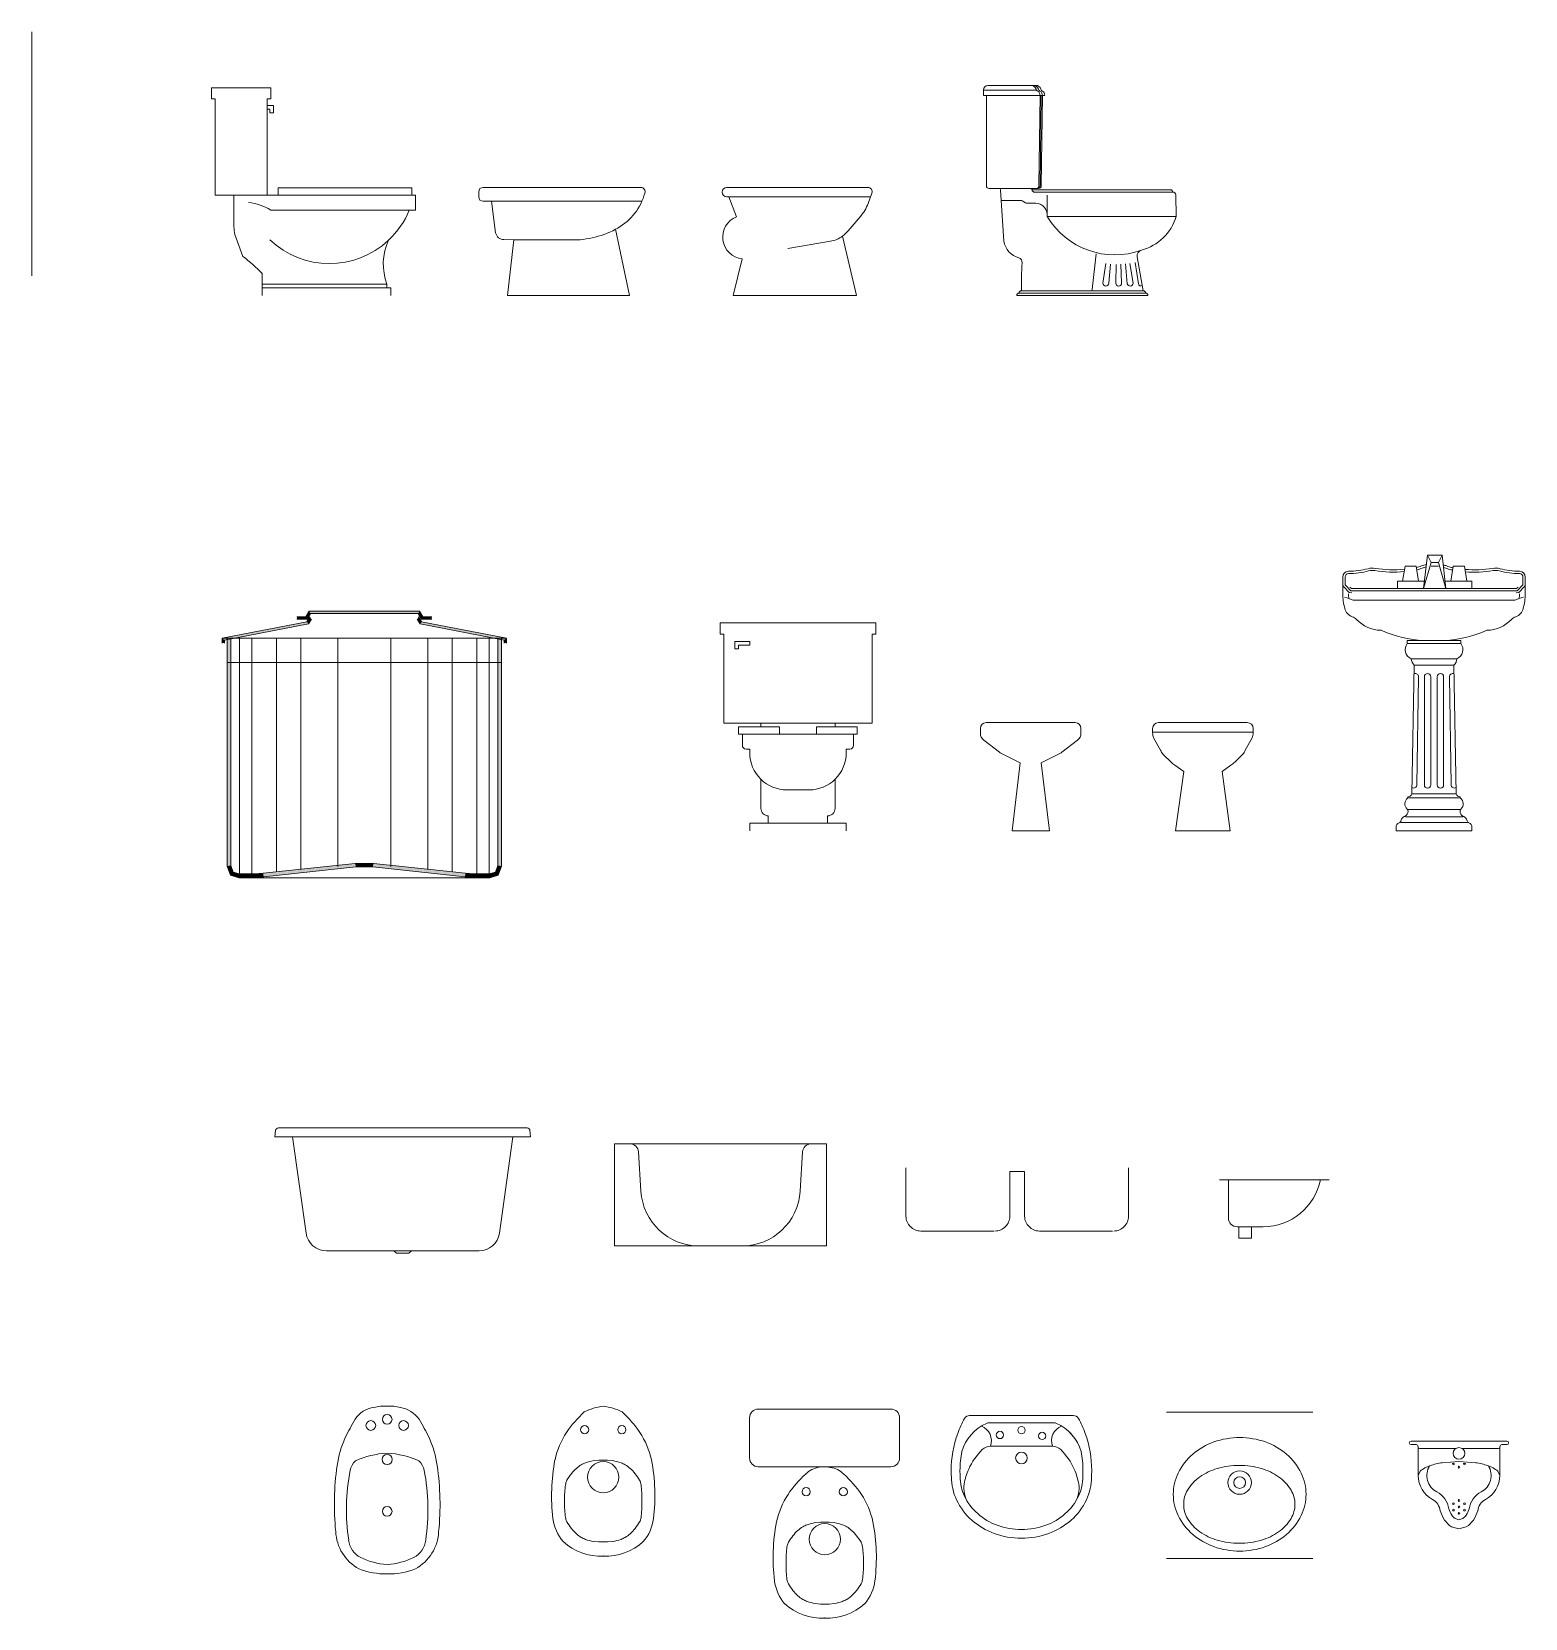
# Model space of a CAD drawing. Extents: x 233 to 569, y -241 to -74.
# Drawn here: x 548.49 to 553.6, y -181.08 to -175.65 of the extents above; entities that cross this region are included whole.
import ezdxf

# ---------------------------------------------------------------- set-up
doc = ezdxf.new("R2010")
doc.units = 0
doc.header["$MEASUREMENT"] = 0
doc.linetypes.add('HIDDEN', pattern=[0.375, 0.25, -0.125])
doc.layers.add('AUXILIAR', color=8, linetype='CONTINUOUS', lineweight=9)

msp = doc.modelspace()

# ---------------------------------------------------------------- linework, layer by layer
at = {"layer": 'AUXILIAR'}
for p, q in [((548.4892, -175.6502), (548.4892, -176.4852)), ((549.1042, -175.8796), (549.1042, -175.8422)), ((549.1042, -175.8422), (549.308, -175.8422)), ((549.308, -175.8422), (549.308, -175.8796)), ((551.763, -175.8339), (551.9267, -175.8339)), ((549.117, -175.8796), (549.1042, -175.8796)), ((549.117, -176.2094), (549.117, -175.8796)), ((549.308, -175.8796), (549.2952, -175.8796)), ((549.2952, -175.8796), (549.2952, -176.2094)), ((551.748, -175.8669), (551.748, -175.8489)), ((551.748, -175.8499), (551.9298, -175.8499)), ((551.75, -175.8689), (551.758, -175.8689)), ((551.758, -175.8689), (551.9498, -175.8689)), ((551.758, -176.1769), (551.758, -175.8689)), ((551.9381, -176.177), (551.942, -175.8689)), ((551.9421, -176.177), (551.946, -175.8689)), ((551.9461, -176.177), (551.95, -175.869)), ((551.9498, -175.8689), (551.958, -175.8689)), ((549.181, -176.2094), (549.117, -176.2094)), ((549.2952, -176.2094), (549.181, -176.2094)), ((549.181, -176.318), (549.181, -176.2094)), ((549.2952, -176.2094), (549.3334, -176.2094)), ((549.3334, -176.2094), (549.3334, -176.1848)), ((549.3334, -176.1848), (549.7904, -176.1848)), ((549.7904, -176.1848), (549.7904, -176.2094)), ((549.7904, -176.2094), (549.8031, -176.2094)), ((549.8031, -176.2094), (549.8031, -176.2605)), ((550.0197, -176.2156), (550.0197, -176.1979)), ((550.0347, -176.1829), (550.5743, -176.1829)), ((551.3518, -176.1829), (550.8698, -176.1829)), ((550.8698, -176.2156), (550.8766, -176.2156)), ((550.8766, -176.2156), (551.3612, -176.2156)), ((550.8766, -176.2156), (550.9023, -176.2835)), ((551.3529, -176.2379), (551.3659, -176.2031)), ((551.768, -176.1869), (551.9361, -176.1869)), ((551.8064, -176.1922), (551.818, -176.3669)), ((551.9105, -176.1873), (551.915, -176.1905)), ((551.9206, -176.1989), (551.9137, -176.1941)), ((551.9162, -176.1909), (552.3883, -176.1909)), ((551.9206, -176.1989), (552.3963, -176.1989)), ((551.9664, -176.2829), (551.9664, -176.2095)), ((552.408, -176.2829), (552.4063, -176.2087)), ((549.8031, -176.2605), (549.7821, -176.2605)), ((550.0637, -176.2306), (550.0347, -176.2306)), ((550.0637, -176.2306), (550.5782, -176.2306)), ((550.0773, -176.3386), (550.0637, -176.2306)), ((551.8087, -176.2278), (551.8758, -176.2278)), ((551.8808, -176.2291), (551.8923, -176.2358)), ((551.8974, -176.2371), (551.9278, -176.2371)), ((550.4879, -176.3265), (550.5361, -176.5529)), ((551.2849, -176.3314), (551.3261, -176.2833)), ((551.9664, -176.2829), (552.408, -176.2829)), ((549.2119, -176.4191), (549.1842, -176.3442)), ((550.1398, -176.362), (550.106, -176.3619)), ((550.1187, -176.5529), (550.1398, -176.362)), ((550.324, -176.3625), (550.1398, -176.362)), ((551.0787, -176.3921), (551.2237, -176.3673)), ((551.3135, -176.5529), (551.2654, -176.3499)), ((550.9222, -176.4277), (550.8909, -176.5529)), ((552.1204, -176.5324), (552.1337, -176.4101)), ((552.2671, -176.4397), (552.2785, -176.5136)), ((552.2953, -176.5369), (552.2746, -176.4206)), ((549.2784, -176.5529), (549.2784, -176.4778)), ((552.1571, -176.5109), (552.1673, -176.4434)), ((552.1771, -176.5109), (552.1831, -176.4453)), ((552.2011, -176.5109), (552.2023, -176.4464)), ((552.2211, -176.5109), (552.2184, -176.4462)), ((552.2406, -176.5126), (552.2339, -176.4451)), ((552.2602, -176.5108), (552.2495, -176.4431)), ((549.7056, -176.5146), (549.7056, -176.5273)), ((549.7056, -176.5273), (549.7183, -176.5273)), ((549.7183, -176.5273), (549.7183, -176.5529)), ((551.87, -176.5449), (552.3033, -176.5449)), ((551.878, -176.5369), (552.0807, -176.5369)), ((552.0807, -176.5369), (552.1155, -176.5369)), ((552.1155, -176.5369), (552.2953, -176.5369)), ((550.5361, -176.5529), (550.1187, -176.5529)), ((550.8909, -176.5529), (551.3135, -176.5529)), ((551.862, -176.5529), (552.3113, -176.5529)), ((552.9783, -177.542), (552.9783, -177.517)), ((552.9863, -177.542), (552.9863, -177.517)), ((553.5953, -177.542), (553.5953, -177.517)), ((553.6033, -177.542), (553.6033, -177.517)), ((552.9783, -177.5746), (552.9783, -177.541)), ((553, -177.5696), (552.9809, -177.5487)), ((553.0059, -177.5642), (552.9868, -177.5433)), ((553, -177.5696), (553.0095, -177.5712)), ((553.0081, -177.5562), (553.0027, -177.5513)), ((553.2908, -177.5642), (553.0059, -177.5642)), ((553.2908, -177.5562), (553.0081, -177.5562)), ((553.2908, -177.5562), (553.5735, -177.5562)), ((553.2908, -177.5642), (553.5757, -177.5642)), ((553.5816, -177.5696), (553.5721, -177.5712)), ((553.5735, -177.5562), (553.5788, -177.5513)), ((553.5757, -177.5642), (553.5948, -177.5433)), ((553.5816, -177.5696), (553.6007, -177.5487)), ((553.6033, -177.5746), (553.6033, -177.541)), ((549.4274, -177.6526), (549.4389, -177.6335)), ((549.4389, -177.6335), (549.628, -177.6335)), ((549.8172, -177.6335), (549.628, -177.6335)), ((549.8286, -177.6526), (549.8172, -177.6335)), ((553.2908, -177.5962), (553.0138, -177.5962)), ((553.2908, -177.5962), (553.5677, -177.5962)), ((549.1412, -177.7258), (549.4317, -177.6697)), ((549.1496, -177.7327), (549.437, -177.6772)), ((549.4274, -177.6526), (549.3972, -177.6526)), ((549.4321, -177.661), (549.3972, -177.661)), ((549.4317, -177.6697), (549.442, -177.6526)), ((549.4321, -177.661), (549.4436, -177.6419)), ((549.437, -177.6772), (549.4467, -177.661)), ((549.4436, -177.6419), (549.628, -177.6419)), ((549.8124, -177.6419), (549.628, -177.6419)), ((549.819, -177.6772), (549.8093, -177.661)), ((549.8239, -177.661), (549.8124, -177.6419)), ((549.8243, -177.6697), (549.8141, -177.6526)), ((550.1064, -177.7327), (549.819, -177.6772)), ((549.8239, -177.661), (549.8588, -177.661)), ((550.1148, -177.7258), (549.8243, -177.6697)), ((549.8286, -177.6526), (549.8588, -177.6526)), ((549.1412, -177.7258), (549.628, -177.7258)), ((549.1412, -177.7258), (549.1412, -177.7428)), ((549.1496, -177.7327), (549.1496, -177.7428)), ((549.158, -177.7258), (549.158, -178.5062)), ((549.1706, -177.7258), (549.1706, -178.5038)), ((549.2011, -177.7258), (549.2011, -178.5332)), ((549.243, -177.7258), (549.243, -178.5332)), ((549.3269, -177.7258), (549.3269, -178.5257)), ((549.4109, -177.7258), (549.4109, -178.5166)), ((549.5368, -177.7258), (549.5368, -178.5079)), ((550.1148, -177.7258), (549.628, -177.7258)), ((549.7193, -177.7258), (549.7193, -178.5079)), ((549.8452, -177.7258), (549.8452, -178.5166)), ((549.9291, -177.7258), (549.9291, -178.5257)), ((550.013, -177.7258), (550.013, -178.5332)), ((550.055, -177.7258), (550.055, -178.5332)), ((550.0854, -177.7258), (550.0854, -178.5038)), ((550.098, -177.7258), (550.098, -178.5062)), ((550.1064, -177.7327), (550.1064, -177.7428)), ((550.1148, -177.7258), (550.1148, -177.7428)), ((553.1994, -177.7337), (553.1994, -177.7444)), ((553.1994, -177.7337), (553.2908, -177.7337)), ((553.3821, -177.7337), (553.2908, -177.7337)), ((553.3821, -177.7337), (553.3821, -177.7444)), ((553.1994, -177.7444), (553.3821, -177.7444)), ((553.2128, -177.7964), (553.3688, -177.7964)), ((549.158, -177.8097), (550.098, -177.8097)), ((553.2232, -177.8184), (553.2148, -178.259)), ((553.2303, -177.8184), (553.2232, -177.8184)), ((553.2303, -177.8184), (553.3583, -177.8184)), ((553.3583, -177.8184), (553.3668, -178.259)), ((553.2376, -177.8581), (553.2322, -178.2281)), ((553.2578, -177.858), (553.2578, -178.228)), ((553.2798, -177.858), (553.2798, -178.228)), ((553.3018, -177.858), (553.3018, -178.228)), ((553.3238, -177.858), (553.3238, -178.228)), ((553.344, -177.8581), (553.3494, -178.2281)), ((551.7376, -178.035), (551.7376, -178.0513)), ((552.0618, -178.015), (551.7576, -178.015)), ((552.0818, -178.0513), (552.0818, -178.035)), ((552.3273, -178.035), (552.3273, -178.0497)), ((552.3273, -178.0477), (552.6715, -178.0477)), ((552.3305, -178.0673), (552.3543, -178.1089)), ((552.6515, -178.015), (552.3473, -178.015)), ((552.6445, -178.1089), (552.6683, -178.0673)), ((552.6715, -178.0497), (552.6715, -178.035)), ((551.7492, -178.075), (551.8027, -178.1166)), ((551.8077, -178.1197), (551.8741, -178.1532)), ((551.9453, -178.1532), (552.0118, -178.1197)), ((552.0167, -178.1166), (552.0702, -178.075)), ((551.8741, -178.1532), (551.8458, -178.385)), ((551.9736, -178.385), (551.9453, -178.1532)), ((552.3634, -178.1242), (552.3905, -178.1499)), ((552.4034, -178.1605), (552.4338, -178.1827)), ((552.565, -178.1827), (552.5954, -178.1605)), ((552.6083, -178.1499), (552.6354, -178.1242)), ((552.4338, -178.1827), (552.4055, -178.385)), ((552.5933, -178.385), (552.565, -178.1827)), ((553.2008, -178.273), (553.2008, -178.2695)), ((553.2008, -178.273), (553.2908, -178.273)), ((553.2148, -178.259), (553.2908, -178.259)), ((553.3668, -178.259), (553.2908, -178.259)), ((553.3808, -178.273), (553.2908, -178.273)), ((553.3808, -178.273), (553.3808, -178.2695)), ((553.1926, -178.337), (553.2908, -178.337)), ((553.2001, -178.313), (553.2908, -178.313)), ((553.3814, -178.313), (553.2908, -178.313)), ((553.3889, -178.337), (553.2908, -178.337)), ((551.8458, -178.385), (551.9736, -178.385)), ((552.4055, -178.385), (552.5933, -178.385)), ((553.1608, -178.373), (553.1608, -178.383)), ((553.1628, -178.385), (553.2908, -178.385)), ((553.1768, -178.357), (553.2908, -178.357)), ((553.4048, -178.357), (553.2908, -178.357)), ((553.4188, -178.385), (553.2908, -178.385)), ((553.4208, -178.373), (553.4208, -178.383)), ((549.5967, -178.4967), (549.2813, -178.5306)), ((549.5967, -178.4967), (549.628, -178.4967)), ((549.6593, -178.4967), (549.628, -178.4967)), ((549.6593, -178.4967), (549.9747, -178.5306)), ((549.158, -178.5062), (549.1697, -178.5368)), ((549.1697, -178.5368), (549.198, -178.5458)), ((549.1706, -178.5038), (549.1793, -178.5266)), ((549.1793, -178.5266), (549.2, -178.5332)), ((549.198, -178.5458), (549.2527, -178.5458)), ((549.198, -178.5458), (550.058, -178.5458)), ((549.2, -178.5332), (549.2527, -178.5332)), ((549.2813, -178.5306), (549.2527, -178.5332)), ((549.2527, -178.5458), (549.2836, -178.5429)), ((549.5991, -178.5091), (549.2836, -178.5429)), ((549.3269, -178.5348), (549.3269, -178.535)), ((549.4109, -178.5191), (549.4109, -178.5193)), ((549.628, -178.5091), (549.5991, -178.5091)), ((549.628, -178.5091), (549.657, -178.5091)), ((549.657, -178.5091), (549.9724, -178.5429)), ((549.8452, -178.5191), (549.8452, -178.5193)), ((549.9291, -178.5348), (549.9291, -178.535)), ((550.0033, -178.5458), (549.9724, -178.5429)), ((549.9747, -178.5306), (550.0033, -178.5332)), ((550.056, -178.5332), (550.0033, -178.5332)), ((550.058, -178.5458), (550.0033, -178.5458)), ((550.0767, -178.5266), (550.056, -178.5332)), ((550.0863, -178.5368), (550.058, -178.5458)), ((550.0854, -178.5038), (550.0767, -178.5266)), ((550.098, -178.5062), (550.0863, -178.5368)), ((549.3221, -179.4326), (549.3239, -179.4117)), ((549.7596, -179.4026), (549.3339, -179.4026)), ((549.7596, -179.4026), (550.1853, -179.4026)), ((550.1971, -179.4326), (550.1953, -179.4117)), ((549.3221, -179.4326), (550.1971, -179.4326)), ((549.3824, -179.4326), (549.4287, -179.7623)), ((550.1368, -179.4326), (550.0904, -179.7623)), ((550.537, -179.4565), (550.4852, -179.4565)), ((550.4852, -179.8065), (550.4852, -179.4565)), ((550.4852, -179.4565), (551.2102, -179.4565)), ((551.2102, -179.4565), (551.1585, -179.4565)), ((551.2102, -179.4565), (551.2102, -179.8065)), ((550.5669, -179.4847), (550.5751, -179.6186)), ((551.1285, -179.4847), (551.1204, -179.6186)), ((552.5567, -179.5796), (552.5867, -179.5796)), ((552.9017, -179.5796), (552.5867, -179.5796)), ((552.5867, -179.5796), (552.5867, -179.7109)), ((552.9017, -179.5796), (552.9317, -179.5796)), ((552.6167, -179.7409), (552.622, -179.7409)), ((552.622, -179.7409), (552.666, -179.7409)), ((552.622, -179.7409), (552.622, -179.7796)), ((552.666, -179.7796), (552.666, -179.7409)), ((552.666, -179.7409), (552.7055, -179.7409)), ((551.2102, -179.8065), (550.4852, -179.8065)), ((550.9208, -179.8065), (550.7747, -179.8065)), ((552.622, -179.7796), (552.666, -179.7796)), ((549.7596, -179.8226), (549.4981, -179.8226)), ((549.7296, -179.8226), (549.7386, -179.8316)), ((549.7296, -179.8226), (549.7896, -179.8226)), ((549.7386, -179.8316), (549.7806, -179.8316)), ((549.7596, -179.8226), (550.0211, -179.8226)), ((549.7896, -179.8226), (549.7806, -179.8316)), ((550.947, -180.3945), (550.947, -180.5321)), ((551.4308, -180.3645), (550.977, -180.3645)), ((551.4608, -180.5321), (551.4608, -180.3945)), ((552.0557, -180.3867), (551.7007, -180.3867)), ((552.0557, -180.3867), (552.0557, -180.3867)), ((552.3753, -180.3757), (552.8754, -180.3757)), ((551.7685, -180.4117), (551.8782, -180.4117)), ((551.988, -180.4117), (551.8782, -180.4117)), ((551.7721, -180.4917), (551.8782, -180.4917)), ((551.9843, -180.4917), (551.8782, -180.4917)), ((553.2122, -180.4745), (553.5402, -180.4745)), ((553.2292, -180.4865), (553.2122, -180.4865)), ((553.2362, -180.5921), (553.2362, -180.4935)), ((553.2412, -180.4995), (553.3656, -180.4995)), ((553.5112, -180.4995), (553.3869, -180.4995)), ((553.5162, -180.4935), (553.5162, -180.5921)), ((553.5402, -180.4865), (553.5232, -180.4865)), ((550.4313, -180.5398), (550.4134, -180.5411)), ((550.4313, -180.5398), (550.4461, -180.5398)), ((550.461, -180.5398), (550.4462, -180.5398)), ((550.461, -180.5398), (550.4789, -180.5411)), ((550.977, -180.5621), (551.1977, -180.5621)), ((551.1977, -180.5621), (551.1858, -180.5641)), ((551.1977, -180.5621), (551.2113, -180.5621)), ((551.2234, -180.5642), (551.2113, -180.5621)), ((551.2113, -180.5621), (551.4308, -180.5621)), ((553.3189, -180.5485), (553.3762, -180.5445)), ((553.4336, -180.5485), (553.3762, -180.5445)), ((553.2362, -180.5921), (553.2432, -180.5774)), ((553.5162, -180.5921), (553.5093, -180.5774)), ((551.1897, -180.7521), (551.1719, -180.7534)), ((551.1897, -180.7521), (551.2045, -180.7521)), ((551.2194, -180.7521), (551.2046, -180.7521)), ((551.2194, -180.7521), (551.2373, -180.7534)), ((553.3762, -180.7745), (553.3511, -180.7674)), ((553.3762, -180.7433), (553.3636, -180.7398)), ((553.3762, -180.7433), (553.3889, -180.7398)), ((553.4014, -180.7674), (553.3762, -180.7745)), ((553.3762, -180.7745), (553.3762, -180.7745)), ((550.4313, -180.8196), (550.4134, -180.8184)), ((550.4313, -180.8196), (550.4461, -180.8196)), ((550.461, -180.8196), (550.4462, -180.8196)), ((550.461, -180.8196), (550.4789, -180.8184)), ((552.3753, -180.8757), (552.8754, -180.8757)), ((549.6097, -180.9116), (549.6097, -180.9116)), ((551.1897, -181.032), (551.1719, -181.0307)), ((551.1897, -181.032), (551.2045, -181.032)), ((551.2194, -181.032), (551.2046, -181.032)), ((551.2194, -181.032), (551.2373, -181.0307))]:
    msp.add_line(p, q, dxfattribs=at)
at = {"layer": 'AUXILIAR', "linetype": 'ByBlock'}
for p, q in [((549.2952, -175.9023), (549.3168, -175.9023)), ((549.3041, -175.915), (549.2952, -175.915)), ((549.3041, -175.9277), (549.3041, -175.915)), ((549.3168, -175.9277), (549.3041, -175.9277)), ((549.3168, -175.9023), (549.3168, -175.9277)), ((549.3334, -176.2094), (549.7904, -176.2094)), ((549.7821, -176.2605), (549.308, -176.2605)), ((549.2784, -176.5146), (549.7056, -176.5146)), ((549.2784, -176.5273), (549.7056, -176.5273)), ((553.2552, -177.5562), (553.2679, -177.4419)), ((553.2552, -177.5562), (553.2806, -177.4673)), ((553.2679, -177.4419), (553.3187, -177.4419)), ((553.2806, -177.4673), (553.2679, -177.4419)), ((553.2806, -177.4673), (553.306, -177.4673)), ((553.306, -177.4673), (553.3187, -177.4419)), ((553.306, -177.4673), (553.3314, -177.5562)), ((553.3187, -177.4419), (553.3314, -177.5562)), ((553.1832, -177.5308), (553.1917, -177.48)), ((553.1917, -177.48), (553.2298, -177.48)), ((553.2298, -177.48), (553.2382, -177.5308)), ((553.2806, -177.48), (553.306, -177.48)), ((553.3483, -177.5308), (553.3568, -177.48)), ((553.3568, -177.48), (553.3949, -177.48)), ((553.3949, -177.48), (553.4033, -177.5308)), ((553.1663, -177.5308), (553.258, -177.5308)), ((553.1663, -177.5308), (553.1663, -177.5562)), ((553.3286, -177.5308), (553.4203, -177.5308)), ((553.4203, -177.5308), (553.4203, -177.5562)), ((551.1129, -177.6738), (550.8462, -177.6738)), ((550.8462, -177.6738), (550.8462, -177.7119)), ((551.3796, -177.6738), (551.1129, -177.6738)), ((551.3796, -177.7119), (551.3796, -177.6738)), ((550.8462, -177.7119), (550.8589, -177.7119)), ((550.8589, -177.7119), (550.8589, -178.0167)), ((550.9478, -177.7373), (550.897, -177.7373)), ((550.897, -177.7373), (550.897, -177.7627)), ((550.9478, -177.75), (550.9478, -177.7373)), ((551.3669, -178.0167), (551.3669, -177.7119)), ((551.3669, -177.7119), (551.3796, -177.7119)), ((550.897, -177.7627), (550.9097, -177.7627)), ((550.9097, -177.75), (550.9478, -177.75)), ((550.9097, -177.7627), (550.9097, -177.75)), ((550.8589, -178.0167), (550.9857, -178.0167)), ((550.9857, -178.0294), (550.9097, -178.0294)), ((550.9097, -178.0294), (550.9097, -178.0548)), ((550.9097, -178.0548), (550.9224, -178.0548)), ((550.9223, -178.0548), (551.3035, -178.0548)), ((550.9224, -178.0548), (550.9224, -178.0929)), ((550.9857, -178.0167), (551.2401, -178.0167)), ((550.9857, -178.0167), (550.9857, -178.0294)), ((551.0494, -178.0294), (550.9857, -178.0294)), ((551.0494, -178.0294), (551.0494, -178.0548)), ((551.1764, -178.0294), (551.1764, -178.0548)), ((551.1764, -178.0294), (551.2401, -178.0294)), ((551.2401, -178.0294), (551.2401, -178.0167)), ((551.2401, -178.0167), (551.3669, -178.0167)), ((551.3161, -178.0294), (551.2401, -178.0294)), ((551.3034, -178.0929), (551.3034, -178.0548)), ((551.3034, -178.0548), (551.3161, -178.0548)), ((551.3161, -178.0548), (551.3161, -178.0294)), ((550.9351, -178.1056), (550.9478, -178.1056)), ((550.9478, -178.1056), (550.9478, -178.1183)), ((551.278, -178.1183), (551.278, -178.1056)), ((551.278, -178.1056), (551.2907, -178.1056)), ((550.9859, -178.209), (550.9859, -178.3088)), ((551.2399, -178.3088), (551.2399, -178.209)), ((551.0748, -178.2453), (551.151, -178.2453)), ((551.0113, -178.3342), (551.0113, -178.3596)), ((551.2145, -178.3596), (551.2145, -178.3342)), ((551.0113, -178.3596), (550.9478, -178.3596)), ((550.9478, -178.3596), (550.9478, -178.385)), ((551.0113, -178.3596), (551.2145, -178.3596)), ((551.278, -178.3596), (551.2145, -178.3596)), ((551.278, -178.385), (551.278, -178.3596))]:
    msp.add_line(p, q, dxfattribs=at)
at = {"layer": 'AUXILIAR', "linetype": 'HIDDEN'}
for p, q in [((551.4827, -179.5393), (551.4827, -179.7044)), ((551.8383, -179.7044), (551.8383, -179.552)), ((551.8383, -179.552), (551.8891, -179.552)), ((551.8891, -179.552), (551.8891, -179.7044)), ((552.2447, -179.7044), (552.2447, -179.5393)), ((551.5335, -179.7552), (551.7875, -179.7552)), ((551.9399, -179.7552), (552.1939, -179.7552))]:
    msp.add_line(p, q, dxfattribs=at)
at = {"layer": 'AUXILIAR'}
for centre, radius in [((549.7063, -180.3999), 0.0166), ((549.6503, -180.4209), 0.0166), ((549.7623, -180.4209), 0.0166), ((550.3825, -180.4354), 0.0141), ((550.5098, -180.4354), 0.0141), ((551.8045, -180.4534), 0.0125), ((551.8782, -180.4369), 0.0125), ((551.9489, -180.4566), 0.0125), ((551.8782, -180.5321), 0.02), ((553.3762, -180.5164), 0.02), ((549.7063, -180.5373), 0.0171), ((550.4462, -180.5978), 0.0535), ((553.3572, -180.5527), 0.003), ((553.3762, -180.5637), 0.003), ((553.3953, -180.5527), 0.003), ((552.6253, -180.6163), 0.04), ((552.6253, -180.6163), 0.02), ((551.1409, -180.6477), 0.0141), ((551.2683, -180.6477), 0.0141), ((553.3762, -180.6776), 0.003), ((549.7063, -180.715), 0.0166), ((553.3572, -180.6886), 0.003), ((553.3572, -180.7106), 0.003), ((553.3762, -180.6996), 0.003), ((553.3762, -180.7216), 0.003), ((553.3953, -180.6886), 0.003), ((553.3953, -180.7106), 0.003), ((551.2046, -180.8101), 0.0535)]:
    msp.add_circle(centre, radius, dxfattribs=at)
for centre, radius, start, end in [((551.763, -175.8489), 0.015, 90, 180), ((551.9106, -175.8521), 0.0183, 16.492, 90), ((551.9185, -175.8521), 0.0183, 16.492, 90), ((551.9267, -175.8521), 0.0183, 16.492, 90), ((551.75, -175.8669), 0.002, 180, 270), ((551.9419, -175.8409), 0.015, 203.6805, 239.3276), ((551.9249, -175.8681), 0.0171, 357.4833, 59.1693), ((551.9498, -175.8409), 0.015, 203.6805, 239.3276), ((551.9328, -175.8681), 0.0171, 357.4833, 59.1693), ((551.958, -175.8409), 0.015, 203.6805, 239.3276), ((551.941, -175.8681), 0.0171, 2.5167, 59.1693), ((550.0347, -176.1979), 0.015, 90, 180), ((550.0347, -176.2156), 0.015, 180, 270), ((550.3987, -176.1511), 0.1967, 299.663, 344.6777), ((550.5743, -176.1979), 0.015, 339.6252, 90), ((550.8698, -176.1992), 0.0163, 90, 270), ((551.3518, -176.1979), 0.015, 339.6252, 90), ((551.768, -176.1769), 0.01, 180, 270), ((551.8114, -176.1919), 0.005, 90, 183.8141), ((551.9094, -176.1889), 0.002, 54.0726, 90), ((551.9162, -176.1889), 0.002, 234.0726, 270), ((551.9281, -176.1769), 0.01, 270, 359.2793), ((551.9321, -176.1769), 0.01, 270, 359.2793), ((551.9361, -176.1769), 0.01, 270, 359.2793), ((552.3883, -176.1989), 0.008, 0, 90), ((552.3963, -176.2089), 0.01, 1.2973, 90), ((549.5084, -176.1478), 0.296, 313.1626, 337.6155), ((551.2123, -176.1856), 0.15, 319.3468, 339.6252), ((551.8758, -176.2378), 0.01, 59.9089, 90), ((551.8974, -176.2271), 0.01, 239.9089, 270), ((551.9255, -176.2783), 0.0412, 353.6213, 86.6758), ((548.7159, -176.3882), 0.4704, 5.3668, 8.5744), ((550.3415, -176.0506), 0.3124, 266.7941, 297.9621), ((550.3415, -176.0506), 0.3124, 297.9621, 299.663), ((550.9301, -176.3531), 0.075, 111.8233, 263.9373), ((552.1973, -176.145), 0.2689, 210.8461, 289.9703), ((552.2453, -176.2335), 0.17, 284.9414, 343.1143), ((549.8876, -176.4454), 0.1947, 155.1652, 200.8112), ((550.1066, -176.3319), 0.03, 192.9316, 268.9517), ((551.2069, -176.2688), 0.1, 279.6796, 305.7759), ((551.2069, -176.2688), 0.1, 305.7759, 321.2505), ((551.8888, -176.3555), 0.0717, 189.1505, 254.2279), ((548.8922, -176.8485), 0.5354, 43.8178, 53.3296), ((551.8653, -176.4389), 0.015, 353.1495, 74.2279), ((552.2943, -176.4171), 0.02, 104.9414, 190.0537), ((554.0416, -176.5369), 2.1636, 177.4529, 180), ((551.87, -176.5529), 0.008, 90, 180), ((551.878, -176.5449), 0.008, 90, 180), ((552.1155, -176.5319), 0.005, 270, 353.8163), ((552.1671, -176.5109), 0.01, 180, 0), ((552.2111, -176.5109), 0.01, 180, 0), ((552.2503, -176.5109), 0.00984, 190.1606, 0.8272), ((552.2872, -176.5117), 0.00884, 185.1811, 304.0853), ((552.2953, -176.5449), 0.008, 0, 90), ((552.3033, -176.5529), 0.008, 0, 90), ((552.9983, -177.517), 0.02, 90.0853, 180), ((552.9983, -177.517), 0.012, 90.0853, 180), ((552.9979, -177.2374), 0.2596, 270.0853, 284.9373), ((552.9979, -177.2374), 0.2676, 270.0853, 284.9373), ((553.0802, -177.5462), 0.06, 80.7232, 104.9373), ((553.0802, -177.5462), 0.052, 80.7232, 104.9373), ((553.1519, -177.1075), 0.3925, 260.7232, 275.3681), ((553.1519, -177.1075), 0.3845, 260.7232, 275.6839), ((553.1519, -177.1075), 0.3845, 281.785, 281.8658), ((553.2104, -177.386), 0.1, 281.8658, 291.7229), ((553.1519, -177.1075), 0.3925, 281.7376, 281.8658), ((553.2104, -177.386), 0.108, 281.8658, 291.7229), ((553.2908, -177.5877), 0.1171, 103.0325, 111.7229), ((553.2908, -177.5877), 0.1091, 104.5161, 111.7229), ((553.2908, -177.5877), 0.1171, 68.2771, 74.366), ((553.2908, -177.5877), 0.1091, 68.2771, 72.661), ((553.3711, -177.386), 0.108, 248.2771, 258.1342), ((553.3711, -177.386), 0.1, 248.2771, 258.1342), ((553.4297, -177.1075), 0.3925, 258.1342, 258.9836), ((553.4297, -177.1075), 0.3845, 258.1342, 258.9513), ((553.4297, -177.1075), 0.3845, 265.077, 279.2768), ((553.4297, -177.1075), 0.3925, 265.3763, 279.2768), ((553.5013, -177.5462), 0.06, 75.0627, 99.2768), ((553.5013, -177.5462), 0.052, 75.0627, 99.2768), ((553.5837, -177.2374), 0.2676, 255.0627, 269.9147), ((553.5837, -177.2374), 0.2596, 255.0627, 269.9147), ((553.5833, -177.517), 0.02, 0, 89.9147), ((553.5833, -177.517), 0.012, 0, 89.9147), ((552.9883, -177.542), 0.01, 180, 222.4652), ((553.1496, -177.5746), 0.1714, 180, 196.797), ((552.9883, -177.542), 0.002, 180, 222.4652), ((553.1496, -177.5746), 0.1514, 180, 185.9956), ((553.4319, -177.5746), 0.1514, 354.0044, 0), ((553.5933, -177.542), 0.002, 317.5348, 0), ((553.4319, -177.5746), 0.1714, 343.203, 0), ((553.5933, -177.542), 0.01, 317.5348, 0), ((552.9481, -177.7415), 0.1595, 65.6481, 76.8642), ((553.0244, -177.6155), 0.0397, 192.5082, 250.0773), ((553.6335, -177.7415), 0.1595, 103.1358, 114.3519), ((553.5572, -177.6155), 0.0397, 289.9227, 347.4918), ((553.0035, -177.6819), 0.03, 42.5974, 75.9326), ((553.1109, -177.5832), 0.1158, 222.5974, 269.2626), ((553.4706, -177.5832), 0.1158, 270.7374, 317.4026), ((553.578, -177.6819), 0.03, 104.0674, 137.4026), ((553.106, -177.7187), 0.02, 66.0736, 80.065), ((553.2727, -177.3429), 0.3912, 246.0736, 267.3541), ((553.3088, -177.3429), 0.3912, 272.6459, 293.9264), ((553.4756, -177.7187), 0.02, 99.935, 113.9264), ((553.2251, -177.7655), 0.0333, 140.5902, 248.1889), ((553.2412, -177.7964), 0.0284, 180, 230.7846), ((553.3404, -177.7964), 0.0284, 309.2154, 0), ((553.3564, -177.7655), 0.0333, 291.8111, 39.4098), ((553.2266, -177.858), 0.011, 359.1686, 110.838), ((553.2688, -177.858), 0.011, 0, 180), ((553.3128, -177.858), 0.011, 0, 180), ((553.355, -177.858), 0.011, 69.162, 180.8314), ((551.7576, -178.035), 0.02, 90, 180), ((551.7676, -178.0513), 0.03, 180, 232.1364), ((552.0618, -178.035), 0.02, 360, 90), ((552.0518, -178.0513), 0.03, 307.8636, 0), ((552.3473, -178.035), 0.02, 90, 180), ((552.3773, -178.0497), 0.05, 180, 200.6094), ((552.6515, -178.035), 0.02, 0, 90), ((552.6215, -178.0497), 0.05, 339.3906, 0), ((551.8211, -178.0929), 0.03, 232.1364, 243.2865), ((551.9983, -178.0929), 0.03, 296.7135, 307.8636), ((552.4011, -178.0913), 0.05, 200.6094, 221.0572), ((552.5977, -178.0913), 0.05, 318.9428, 339.3906), ((552.4282, -178.1171), 0.05, 221.0572, 240.2183), ((552.5706, -178.1171), 0.05, 299.7817, 318.9428), ((553.2183, -178.1255), 0.001, 125.6899, 178.9023), ((553.2212, -178.2279), 0.011, 236.9007, 359.1686), ((553.2688, -178.228), 0.011, 180, 0), ((553.3128, -178.228), 0.011, 180, 0), ((553.3603, -178.2279), 0.011, 180.8314, 303.0993), ((553.2157, -178.293), 0.0249, 126.7101, 226.8161), ((553.1988, -178.2524), 0.0173, 276.4431, 337.2967), ((553.3827, -178.2524), 0.0173, 202.7033, 263.5569), ((553.3659, -178.293), 0.0249, 313.1839, 53.2899), ((553.1973, -178.3547), 0.02, 111.1805, 152.7375), ((553.1835, -178.319), 0.0183, 291.1805, 3.5984), ((553.1918, -178.3185), 0.01, 3.5984, 46.8161), ((553.3898, -178.3185), 0.01, 133.1839, 176.4016), ((553.3981, -178.319), 0.0183, 176.4016, 248.8195), ((553.3842, -178.3547), 0.02, 27.2625, 68.8195), ((553.1768, -178.373), 0.016, 110.1977, 180), ((553.1628, -178.383), 0.002, 180, 270), ((553.1678, -178.3486), 0.01, 290.1977, 346.1115), ((553.2018, -178.357), 0.025, 152.7375, 166.1115), ((553.3798, -178.357), 0.025, 13.8885, 27.2625), ((553.4138, -178.3486), 0.01, 193.8885, 249.8023), ((553.4048, -178.373), 0.016, 360, 69.8023), ((553.4188, -178.383), 0.002, 270, 360), ((549.3339, -179.4126), 0.01, 90, 175), ((550.1853, -179.4126), 0.01, 5, 90), ((550.1853, -179.4126), 0.01, 5, 90), ((550.537, -179.4865), 0.03, 3.4687, 90), ((551.1585, -179.4865), 0.03, 90, 176.5313), ((552.7055, -179.5409), 0.2, 270, 348.844), ((550.7747, -179.6065), 0.2, 183.4687, 270), ((550.9208, -179.6065), 0.2, 270, 356.5313), ((552.6167, -179.7109), 0.03, 180, 270), ((549.4981, -179.7526), 0.07, 188, 270), ((550.0211, -179.7526), 0.07, 270, 352), ((550.3148, -180.8261), 0.8351, 149.2965, 154.191), ((549.6734, -180.4494), 0.0914, 97.9538, 147.0275), ((549.6987, -180.5245), 0.1699, 87.4315, 102.9223), ((549.7139, -180.5242), 0.1696, 77.0704, 92.5486), ((549.7322, -180.4605), 0.1035, 35.9924, 79.0263), ((549.0978, -180.8261), 0.8351, 25.809, 30.7035), ((550.6651, -180.6825), 0.4189, 132.7081, 145.3525), ((550.4662, -180.5424), 0.1882, 96.1385, 116.9485), ((550.4257, -180.5428), 0.1886, 63.0632, 83.7767), ((550.2269, -180.6825), 0.4189, 34.6475, 47.2919), ((550.977, -180.3945), 0.03, 90, 180), ((551.4308, -180.3945), 0.03, 0, 90), ((551.9802, -180.5639), 0.3406, 150.6411, 160.0776), ((551.7007, -180.4067), 0.02, 89.9999, 150.6411), ((552.0557, -180.4067), 0.02, 29.3589, 90.0001), ((551.7763, -180.5639), 0.3406, 19.9224, 29.3589), ((550.5676, -180.6035), 0.2939, 147.2115, 167.2241), ((550.3245, -180.6035), 0.2939, 12.7759, 32.7885), ((552.0113, -180.5752), 0.3737, 160.0776, 180), ((551.8185, -180.5519), 0.1507, 113.6597, 163.6496), ((551.7211, -180.4733), 0.0542, 340.1112, 68.7227), ((551.7681, -180.4367), 0.025, 89.7116, 113.6597), ((551.7685, -180.5017), 0.09, 90, 90.4907), ((552.0353, -180.4733), 0.0542, 111.2773, 199.8888), ((551.988, -180.5017), 0.09, 89.5093, 90), ((551.9883, -180.4367), 0.025, 66.3403, 90.2884), ((551.9379, -180.5519), 0.1507, 16.3504, 66.3403), ((551.8895, -180.6293), 0.2406, 48.8141, 49.3623), ((551.7451, -180.5752), 0.3737, 0, 19.9224), ((549.8717, -180.6045), 0.3398, 155.304, 172.1956), ((549.5214, -180.6102), 0.3599, 8.2777, 24.2226), ((552.0113, -180.5752), 0.3437, 168.9704, 180), ((551.9017, -180.6621), 0.2238, 134.8157, 155.8786), ((551.7721, -180.5317), 0.04, 90, 134.8157), ((551.9843, -180.5317), 0.04, 45.1843, 90), ((551.8547, -180.6621), 0.2238, 24.1214, 45.1843), ((551.7451, -180.5752), 0.3437, 0, 11.0296), ((553.2122, -180.4805), 0.006, 90, 270), ((553.2292, -180.4935), 0.007, 360, 90), ((553.2412, -180.4945), 0.005, 180.0009, 270.0005), ((553.5112, -180.4945), 0.005, 269.9995, 359.9991), ((553.5232, -180.4935), 0.007, 90, 180), ((553.5402, -180.4805), 0.006, 270, 90), ((550.446, -180.6912), 0.9206, 171.7015, 185.7628), ((549.6417, -180.588), 0.0637, 133.8928, 167.6096), ((549.7276, -180.8345), 0.32, 93.8957, 113.9627), ((549.685, -180.8345), 0.32, 66.0373, 86.1043), ((549.7709, -180.588), 0.0637, 12.3904, 46.1072), ((548.9666, -180.6912), 0.9206, 354.2372, 8.2985), ((550.921, -180.6615), 0.6518, 169.1264, 186.9008), ((550.4231, -180.6437), 0.1025, 120.6756, 132.1346), ((550.4099, -180.6213), 0.0766, 108.6725, 120.6756), ((550.4665, -180.7891), 0.2536, 102.0859, 108.6725), ((550.4258, -180.7891), 0.2536, 71.3275, 77.9141), ((550.4824, -180.6213), 0.0766, 59.3244, 71.3275), ((550.4692, -180.6437), 0.1025, 47.8654, 59.3244), ((549.9711, -180.6615), 0.6518, 353.0992, 10.8736), ((550.977, -180.5321), 0.03, 180, 270), ((551.1973, -180.6457), 0.0825, 97.998, 134.577), ((551.2121, -180.6451), 0.0817, 45.3019, 81.9964), ((551.4308, -180.5321), 0.03, 270, 360), ((553.3123, -180.6615), 0.1089, 108.7902, 129.3998), ((553.3297, -180.5921), 0.0634, 148.5608, 242.0304), ((553.3508, -180.7745), 0.2283, 98.0219, 108.7902), ((553.4017, -180.7745), 0.2283, 71.2098, 81.9781), ((553.4228, -180.5921), 0.0634, 297.9696, 31.4392), ((553.4402, -180.6615), 0.1089, 50.6002, 71.2098), ((550.2785, -180.7091), 0.7118, 169.0814, 188.4524), ((549.1341, -180.7091), 0.7118, 351.5476, 10.9186), ((550.4202, -180.6398), 0.1047, 168.8204, 174.5058), ((550.3526, -180.6265), 0.0358, 149.7369, 168.8204), ((550.4833, -180.7027), 0.1871, 141.4202, 149.7369), ((550.4589, -180.6833), 0.1559, 132.1346, 141.4202), ((550.4334, -180.6833), 0.1559, 38.5798, 47.8654), ((550.409, -180.7027), 0.1871, 30.2631, 38.5798), ((550.5397, -180.6265), 0.0358, 11.1796, 30.2631), ((550.4721, -180.6398), 0.1047, 5.4942, 11.1796), ((551.4235, -180.8948), 0.4189, 132.7081, 145.3525), ((550.9854, -180.8948), 0.4189, 34.6475, 47.2919), ((552.0113, -180.5752), 0.3737, 180, 183.3052), ((551.8227, -180.5967), 0.1845, 180, 205.3323), ((552.0113, -180.5752), 0.3437, 180, 183.4529), ((551.8227, -180.5967), 0.1545, 179.6865, 205.3323), ((551.8851, -180.6547), 0.2056, 155.8786, 170.7122), ((551.8713, -180.6547), 0.2056, 9.2878, 24.1214), ((551.9337, -180.5967), 0.1545, 334.6677, 0.3135), ((551.7451, -180.5752), 0.3437, 356.5471, 360), ((551.9337, -180.5967), 0.1845, 334.6677, 0), ((552.4919, -180.5967), 0.3737, 176.6948, 180), ((553.3297, -180.5921), 0.0934, 180, 242.0304), ((553.4228, -180.5921), 0.0934, 297.9696, 360), ((550.4715, -180.6655), 0.1578, 176.7129, 180), ((550.6966, -180.6655), 0.3829, 180, 182.1102), ((551.0071, -180.6963), 0.6943, 174.5058, 176.7129), ((549.8852, -180.6963), 0.6943, 3.2871, 5.4942), ((550.4208, -180.6655), 0.1578, 360, 3.2871), ((550.1957, -180.6655), 0.3829, 357.8898, 0), ((551.326, -180.8158), 0.2939, 147.2115, 167.2241), ((551.0829, -180.8158), 0.2939, 12.7759, 32.7885), ((551.8496, -180.584), 0.2142, 205.3323, 228.8141), ((552.0113, -180.5752), 0.3437, 189.5826, 189.7303), ((551.771, -180.636), 0.09, 170.7122, 213.5016), ((551.8496, -180.584), 0.1842, 205.3323, 228.8141), ((551.9069, -180.584), 0.1842, 311.1859, 334.6677), ((551.9069, -180.584), 0.2142, 311.1859, 334.6677), ((551.9854, -180.636), 0.09, 326.4984, 9.2878), ((551.7451, -180.5752), 0.3437, 350.2697, 350.4174), ((553.2624, -180.7188), 0.05, 6.8925, 62.0304), ((553.2624, -180.7188), 0.08, 8.8836, 62.0304), ((553.4901, -180.7188), 0.08, 117.9696, 171.1164), ((553.4901, -180.7188), 0.05, 117.9696, 173.1075), ((550.6966, -180.6939), 0.3829, 177.8898, 180), ((550.4715, -180.6939), 0.1578, 180, 183.2871), ((551.0071, -180.6632), 0.6943, 183.2871, 185.4942), ((550.4202, -180.7196), 0.1047, 185.4942, 191.1796), ((550.4721, -180.7196), 0.1047, 348.8204, 354.5058), ((549.8852, -180.6632), 0.6943, 354.5058, 356.7129), ((550.1957, -180.6939), 0.3829, 360, 2.1102), ((550.4208, -180.6939), 0.1578, 356.7129, 0), ((551.8669, -180.5642), 0.2106, 228.8141, 250.0776), ((551.8895, -180.5642), 0.2106, 289.9224, 311.1859), ((553.4166, -180.6833), 0.1087, 195.7581, 214.3169), ((553.4166, -180.6833), 0.0787, 197.1203, 214.3169), ((553.3919, -180.7002), 0.0487, 214.3169, 234.4721), ((553.3606, -180.7002), 0.0487, 305.5279, 325.6831), ((553.3359, -180.6833), 0.0787, 325.6831, 342.8797), ((553.3359, -180.6833), 0.1087, 325.6831, 344.2419), ((549.6832, -180.7771), 0.1533, 182.4504, 241.3311), ((549.7294, -180.7771), 0.1533, 298.6689, 357.5496), ((550.4237, -180.7205), 0.151, 187.3517, 220.4816), ((550.3526, -180.733), 0.0358, 191.1796, 210.2631), ((550.4833, -180.6567), 0.1871, 210.2631, 218.5798), ((550.4589, -180.6762), 0.1559, 218.5798, 227.8654), ((550.4334, -180.6762), 0.1559, 312.1346, 321.4202), ((550.409, -180.6567), 0.1871, 321.4202, 329.7369), ((550.5397, -180.733), 0.0358, 329.7369, 348.8204), ((550.4684, -180.7205), 0.151, 319.5184, 352.6483), ((551.6794, -180.8738), 0.6518, 169.1264, 186.9008), ((551.2174, -180.8956), 0.1559, 132.1346, 141.4202), ((551.1815, -180.856), 0.1025, 120.6756, 132.1346), ((551.1683, -180.8337), 0.0766, 108.6725, 120.6756), ((551.225, -181.0014), 0.2536, 102.0859, 108.6725), ((551.1842, -181.0014), 0.2536, 71.3275, 77.9141), ((551.2409, -180.8337), 0.0766, 59.3244, 71.3275), ((551.2276, -180.856), 0.1025, 47.8654, 59.3244), ((551.1918, -180.8956), 0.1559, 38.5798, 47.8654), ((550.7295, -180.8738), 0.6518, 353.0992, 10.8736), ((551.8669, -180.5642), 0.2406, 228.8141, 250.0776), ((551.8782, -180.5331), 0.2437, 250.0776, 270), ((551.8782, -180.5331), 0.2437, 270, 289.9224), ((551.8895, -180.5642), 0.2406, 289.9224, 311.1859), ((553.3919, -180.7002), 0.0787, 214.3169, 238.7493), ((553.3606, -180.7002), 0.0787, 301.2507, 325.6831), ((549.6497, -180.8051), 0.0758, 186.5409, 243.3032), ((549.7629, -180.8051), 0.0758, 296.6968, 353.4591), ((550.4396, -180.6723), 0.1962, 228.1704, 271.8705), ((550.4231, -180.7158), 0.1025, 227.8654, 239.3244), ((550.4099, -180.7381), 0.0766, 239.3244, 251.3275), ((550.4665, -180.5704), 0.2536, 251.3275, 257.9141), ((550.4524, -180.6723), 0.1962, 268.1295, 311.8296), ((550.4258, -180.5704), 0.2536, 282.0859, 288.6725), ((550.4824, -180.7381), 0.0766, 288.6725, 300.6756), ((550.4692, -180.7158), 0.1025, 300.6756, 312.1346), ((551.1787, -180.8522), 0.1047, 168.8204, 174.5058), ((551.1111, -180.8388), 0.0358, 149.7369, 168.8204), ((551.2418, -180.9151), 0.1871, 141.4202, 149.7369), ((551.1674, -180.9151), 0.1871, 30.2631, 38.5798), ((551.2981, -180.8388), 0.0358, 11.1796, 30.2631), ((551.2305, -180.8522), 0.1047, 5.4942, 11.1796), ((551.8782, -180.5331), 0.2737, 250.0776, 270), ((551.8782, -180.5331), 0.2737, 270, 289.9224), ((549.7172, -180.6689), 0.2278, 243.5155, 267.1318), ((549.6954, -180.6689), 0.2278, 272.8682, 296.4845), ((550.446, -180.8677), 0.000649, 271.8705, 268.1295), ((551.23, -180.8778), 0.1578, 176.7129, 180), ((551.455, -180.8778), 0.3829, 180, 182.1102), ((551.455, -180.9062), 0.3829, 177.8898, 180), ((551.7655, -180.9086), 0.6943, 174.5058, 176.7129), ((550.6436, -180.9086), 0.6943, 3.2871, 5.4942), ((551.1792, -180.8778), 0.1578, 360, 3.2871), ((550.9541, -180.8778), 0.3829, 357.8898, 0), ((550.9541, -180.9062), 0.3829, 360, 2.1102), ((549.7031, -180.6728), 0.2564, 248.628, 270.6694), ((549.7095, -180.6726), 0.2566, 269.2472, 291.3678), ((551.23, -180.9062), 0.1578, 180, 183.2871), ((551.7655, -180.8755), 0.6943, 183.2871, 185.4942), ((551.1787, -180.9319), 0.1047, 185.4942, 191.1796), ((551.2305, -180.9319), 0.1047, 348.8204, 354.5058), ((550.6436, -180.8755), 0.6943, 354.5058, 356.7129), ((551.1792, -180.9062), 0.1578, 356.7129, 0), ((551.1821, -180.9328), 0.151, 187.3517, 220.4816), ((551.1111, -180.9453), 0.0358, 191.1796, 210.2631), ((551.2418, -180.869), 0.1871, 210.2631, 218.5798), ((551.2174, -180.8885), 0.1559, 218.5798, 227.8654), ((551.1918, -180.8885), 0.1559, 312.1346, 321.4202), ((551.1674, -180.869), 0.1871, 321.4202, 329.7369), ((551.2981, -180.9453), 0.0358, 329.7369, 348.8204), ((551.2268, -180.9328), 0.151, 319.5184, 352.6483), ((551.1981, -180.8846), 0.1962, 228.1704, 271.8705), ((551.1815, -180.9281), 0.1025, 227.8654, 239.3244), ((551.1683, -180.9504), 0.0766, 239.3244, 251.3275), ((551.225, -180.7827), 0.2536, 251.3275, 257.9141), ((551.2108, -180.8846), 0.1962, 268.1295, 311.8296), ((551.1842, -180.7827), 0.2536, 282.0859, 288.6725), ((551.2409, -180.9504), 0.0766, 288.6725, 300.6756), ((551.2276, -180.9281), 0.1025, 300.6756, 312.1346), ((551.2045, -181.08), 0.000649, 271.8705, 268.1295)]:
    msp.add_arc(centre, radius, start, end, dxfattribs=at)
at = {"layer": 'AUXILIAR', "linetype": 'ByBlock'}
for centre, radius, start, end in [((549.2128, -176.4192), 0.1851, 59.0362, 84.0939), ((549.5084, -176.1478), 0.296, 226.4209, 313.1626), ((550.9351, -178.0929), 0.0127, 180, 270), ((551.0748, -178.1183), 0.127, 180, 225.573), ((551.151, -178.1183), 0.127, 314.427, 0), ((551.2907, -178.0929), 0.0127, 270, 0), ((551.0748, -178.1183), 0.127, 225.573, 270), ((551.151, -178.1183), 0.127, 270, 314.427), ((551.0113, -178.3088), 0.0254, 180, 270), ((551.2145, -178.3088), 0.0254, 270, 0), ((552.6131, -180.6927), 0.2285, 109.4964, 130.5221), ((552.6253, -180.7275), 0.2653, 90, 109.4964), ((552.6253, -180.7275), 0.2653, 70.5036, 90), ((552.6376, -180.6927), 0.2285, 49.4779, 70.5036), ((552.5941, -180.6706), 0.1994, 130.5221, 154.1451), ((552.6241, -180.8286), 0.2712, 90, 106.1695), ((552.6241, -180.8286), 0.2712, 73.8305, 90), ((552.6565, -180.6706), 0.1994, 25.8549, 49.4779), ((552.5649, -180.6565), 0.1669, 154.145, 180), ((552.5744, -180.7179), 0.1482, 124.992, 149.3858), ((552.6044, -180.7608), 0.2006, 106.1695, 124.992), ((552.6437, -180.7608), 0.2006, 55.008, 73.8305), ((552.6738, -180.7179), 0.1482, 30.6142, 55.008), ((552.6858, -180.6565), 0.1669, 360, 25.855), ((552.5649, -180.6565), 0.1669, 180, 205.855), ((552.5285, -180.6907), 0.0949, 149.3858, 180), ((552.7196, -180.6907), 0.0949, 0, 30.6142), ((552.6858, -180.6565), 0.1669, 334.145, 0), ((552.5941, -180.6423), 0.1994, 205.8549, 229.4779), ((552.5285, -180.6907), 0.0949, 180, 210.6142), ((552.6565, -180.6423), 0.1994, 310.5221, 334.1451), ((552.7196, -180.6907), 0.0949, 329.3858, 360), ((552.5744, -180.6636), 0.1482, 210.6142, 235.008), ((552.6738, -180.6636), 0.1482, 304.992, 329.3858), ((552.6131, -180.6202), 0.2285, 229.4779, 250.5036), ((552.6044, -180.6207), 0.2006, 235.008, 253.8305), ((552.6253, -180.5855), 0.2653, 250.5036, 270), ((552.6241, -180.5529), 0.2712, 253.8305, 270), ((552.6241, -180.5529), 0.2712, 270, 286.1695), ((552.6253, -180.5855), 0.2653, 270, 289.4964), ((552.6437, -180.6207), 0.2006, 286.1695, 304.992), ((552.6376, -180.6202), 0.2285, 289.4964, 310.5221)]:
    msp.add_arc(centre, radius, start, end, dxfattribs=at)
at = {"layer": 'AUXILIAR', "linetype": 'HIDDEN'}
for centre, start, end in [((551.5335, -179.7044), 180, 270), ((551.7875, -179.7044), 270, 0), ((551.9399, -179.7044), 180, 270), ((552.1939, -179.7044), 270, 0)]:
    msp.add_arc(centre, 0.0508, start, end, dxfattribs=at)
at = {"layer": 'AUXILIAR'}
for points in [[(549.4274, -177.6526), (549.4321, -177.661), (549.4389, -177.6335), (549.4436, -177.6419)], [(549.4389, -177.6335), (549.4436, -177.6419), (549.628, -177.6335), (549.628, -177.6419)], [(549.8172, -177.6335), (549.8124, -177.6419), (549.628, -177.6335), (549.628, -177.6419)], [(549.8286, -177.6526), (549.8239, -177.661), (549.8172, -177.6335), (549.8124, -177.6419)], [(549.1412, -177.7258), (549.1496, -177.7327), (549.4317, -177.6697), (549.437, -177.6772)], [(549.3972, -177.661), (549.3972, -177.6526), (549.4321, -177.661), (549.4274, -177.6526)], [(549.4317, -177.6697), (549.437, -177.6772), (549.442, -177.6526), (549.4467, -177.661)], [(549.8243, -177.6697), (549.819, -177.6772), (549.8141, -177.6526), (549.8093, -177.661)], [(550.1148, -177.7258), (550.1064, -177.7327), (549.8243, -177.6697), (549.819, -177.6772)], [(549.8588, -177.661), (549.8588, -177.6526), (549.8239, -177.661), (549.8286, -177.6526)], [(549.1496, -177.7327), (549.1412, -177.7258), (549.1496, -177.7428), (549.1412, -177.7428)], [(549.158, -177.7258), (549.1706, -177.7258), (549.158, -178.5062), (549.1706, -178.5038)], [(550.098, -177.7258), (550.0854, -177.7258), (550.098, -178.5062), (550.0854, -178.5038)], [(550.1064, -177.7327), (550.1148, -177.7258), (550.1064, -177.7428), (550.1148, -177.7428)], [(549.2813, -178.5306), (549.2836, -178.5429), (549.5967, -178.4967), (549.5991, -178.5091)], [(549.5967, -178.4967), (549.5991, -178.5091), (549.628, -178.4967), (549.628, -178.5091)], [(549.6593, -178.4967), (549.657, -178.5091), (549.628, -178.4967), (549.628, -178.5091)], [(549.9747, -178.5306), (549.9724, -178.5429), (549.6593, -178.4967), (549.657, -178.5091)], [(549.1706, -178.5038), (549.158, -178.5062), (549.1793, -178.5266), (549.1697, -178.5368)], [(549.1793, -178.5266), (549.1697, -178.5368), (549.2, -178.5332), (549.198, -178.5458)], [(549.2, -178.5332), (549.198, -178.5458), (549.2527, -178.5332), (549.2527, -178.5458)], [(549.2527, -178.5332), (549.2527, -178.5458), (549.2813, -178.5306), (549.2836, -178.5429)], [(550.0033, -178.5332), (550.0033, -178.5458), (549.9747, -178.5306), (549.9724, -178.5429)], [(550.056, -178.5332), (550.058, -178.5458), (550.0033, -178.5332), (550.0033, -178.5458)], [(550.0767, -178.5266), (550.0863, -178.5368), (550.056, -178.5332), (550.058, -178.5458)], [(550.0854, -178.5038), (550.098, -178.5062), (550.0767, -178.5266), (550.0863, -178.5368)]]:
    msp.add_solid(points, dxfattribs=at)

doc.saveas('drawing.dxf')
